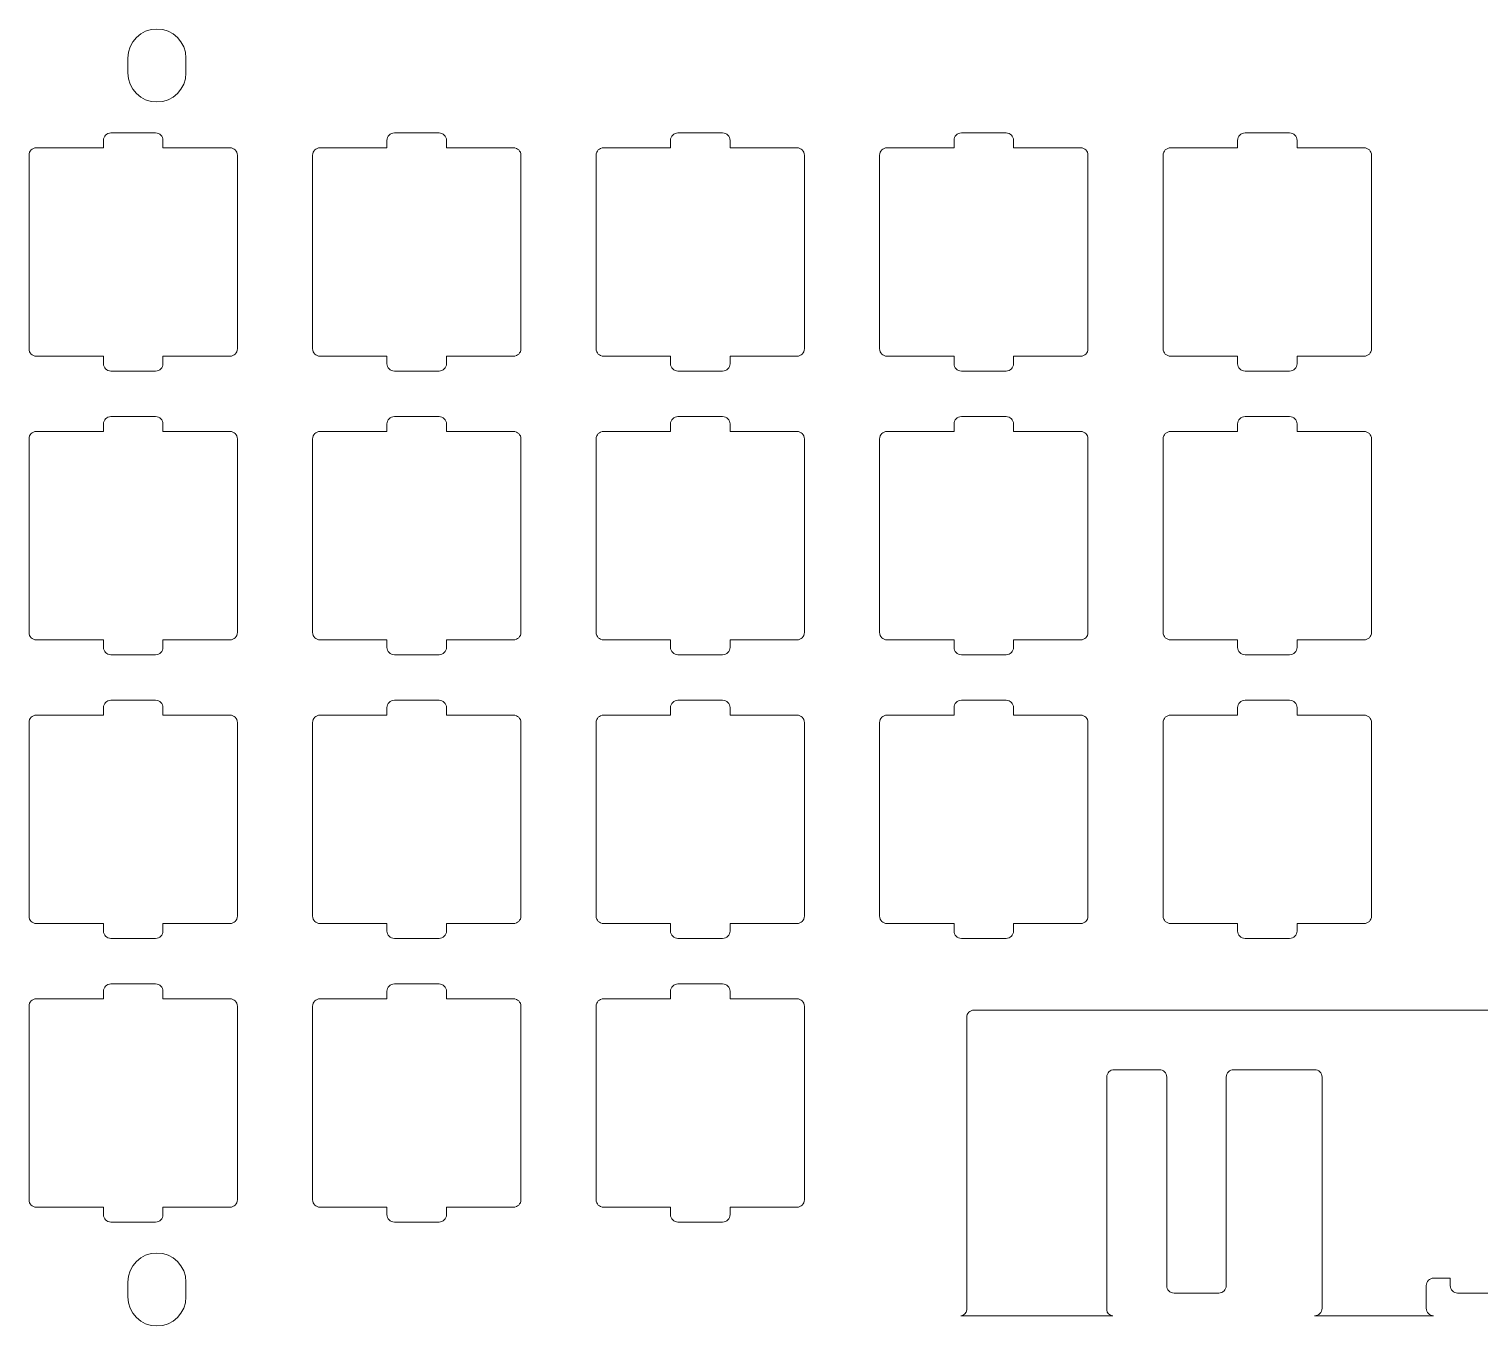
# Model space of a CAD drawing. Header units: millimetres. Extents: x 27 to 222, y 22 to 109.
# Drawn here: x 27.4 to 124.9, y 21.5 to 108.6 of the extents above; entities that cross this region are included whole.
import ezdxf

# ---------------------------------------------------------------- set-up
doc = ezdxf.new("R2010")
doc.units = ezdxf.units.MM
doc.header["$MEASUREMENT"] = 0
doc.layers.add('Undercut', color=7, linetype='Continuous', lineweight=0)

msp = doc.modelspace()

# ---------------------------------------------------------------- linework, layer by layer
at = {"layer": 'Undercut', "color": 18, "lineweight": 9, "true_color": 0x000000}
for points, knots in [([(35.99, 103.737), (35.99, 103.737), (35.99, 103.737), (35.99, 103.737), (34.913, 103.737), (34.04, 104.61), (34.04, 105.687), (34.04, 105.687), (34.04, 106.687), (34.04, 106.687), (34.04, 107.764), (34.913, 108.637), (35.99, 108.637), (35.99, 108.637), (35.99, 108.637), (35.99, 108.637), (37.066, 108.637), (37.94, 107.764), (37.94, 106.687), (37.94, 106.687), (37.94, 105.687), (37.94, 105.687), (37.94, 104.61), (37.066, 103.737), (35.99, 103.737)], [0, 0, 0, 0, 1, 1, 1, 2, 2, 2, 3, 3, 3, 4, 4, 4, 5, 5, 5, 6, 6, 6, 7, 7, 7, 8, 8, 8, 8]), ([(32.396, 86.662), (32.396, 86.662), (32.396, 86.162), (32.396, 86.162), (32.396, 85.886), (32.62, 85.662), (32.896, 85.662), (32.896, 85.662), (35.896, 85.662), (35.896, 85.662), (36.172, 85.662), (36.396, 85.886), (36.396, 86.162), (36.396, 86.162), (36.396, 86.662), (36.396, 86.662), (36.396, 86.662), (40.896, 86.662), (40.896, 86.662), (41.172, 86.662), (41.396, 86.886), (41.396, 87.162), (41.396, 87.162), (41.396, 100.162), (41.396, 100.162), (41.396, 100.438), (41.172, 100.662), (40.896, 100.662), (40.896, 100.662), (36.396, 100.662), (36.396, 100.662), (36.396, 100.662), (36.396, 101.162), (36.396, 101.162), (36.396, 101.438), (36.172, 101.662), (35.896, 101.662), (35.896, 101.662), (32.896, 101.662), (32.896, 101.662), (32.62, 101.662), (32.396, 101.438), (32.396, 101.162), (32.396, 101.162), (32.396, 100.662), (32.396, 100.662), (32.396, 100.662), (27.896, 100.662), (27.896, 100.662), (27.62, 100.662), (27.396, 100.438), (27.396, 100.162), (27.396, 100.162), (27.396, 87.162), (27.396, 87.162), (27.396, 86.886), (27.62, 86.662), (27.896, 86.662), (27.896, 86.662), (32.396, 86.662), (32.396, 86.662)], [0, 0, 0, 0, 1, 1, 1, 2, 2, 2, 3, 3, 3, 4, 4, 4, 5, 5, 5, 6, 6, 6, 7, 7, 7, 8, 8, 8, 9, 9, 9, 10, 10, 10, 11, 11, 11, 12, 12, 12, 13, 13, 13, 14, 14, 14, 15, 15, 15, 16, 16, 16, 17, 17, 17, 18, 18, 18, 19, 19, 19, 20, 20, 20, 20]), ([(51.446, 86.662), (51.446, 86.662), (51.446, 86.162), (51.446, 86.162), (51.446, 85.886), (51.67, 85.662), (51.946, 85.662), (51.946, 85.662), (54.946, 85.662), (54.946, 85.662), (55.222, 85.662), (55.446, 85.886), (55.446, 86.162), (55.446, 86.162), (55.446, 86.662), (55.446, 86.662), (55.446, 86.662), (59.946, 86.662), (59.946, 86.662), (60.222, 86.662), (60.446, 86.886), (60.446, 87.162), (60.446, 87.162), (60.446, 100.162), (60.446, 100.162), (60.446, 100.438), (60.222, 100.662), (59.946, 100.662), (59.946, 100.662), (55.446, 100.662), (55.446, 100.662), (55.446, 100.662), (55.446, 101.162), (55.446, 101.162), (55.446, 101.438), (55.222, 101.662), (54.946, 101.662), (54.946, 101.662), (51.946, 101.662), (51.946, 101.662), (51.67, 101.662), (51.446, 101.438), (51.446, 101.162), (51.446, 101.162), (51.446, 100.662), (51.446, 100.662), (51.446, 100.662), (46.946, 100.662), (46.946, 100.662), (46.67, 100.662), (46.446, 100.438), (46.446, 100.162), (46.446, 100.162), (46.446, 87.162), (46.446, 87.162), (46.446, 86.886), (46.67, 86.662), (46.946, 86.662), (46.946, 86.662), (51.446, 86.662), (51.446, 86.662)], [0, 0, 0, 0, 1, 1, 1, 2, 2, 2, 3, 3, 3, 4, 4, 4, 5, 5, 5, 6, 6, 6, 7, 7, 7, 8, 8, 8, 9, 9, 9, 10, 10, 10, 11, 11, 11, 12, 12, 12, 13, 13, 13, 14, 14, 14, 15, 15, 15, 16, 16, 16, 17, 17, 17, 18, 18, 18, 19, 19, 19, 20, 20, 20, 20]), ([(70.496, 86.662), (70.496, 86.662), (70.496, 86.162), (70.496, 86.162), (70.496, 85.886), (70.72, 85.662), (70.996, 85.662), (70.996, 85.662), (73.996, 85.662), (73.996, 85.662), (74.272, 85.662), (74.496, 85.886), (74.496, 86.162), (74.496, 86.162), (74.496, 86.662), (74.496, 86.662), (74.496, 86.662), (78.996, 86.662), (78.996, 86.662), (79.272, 86.662), (79.496, 86.886), (79.496, 87.162), (79.496, 87.162), (79.496, 100.162), (79.496, 100.162), (79.496, 100.438), (79.272, 100.662), (78.996, 100.662), (78.996, 100.662), (74.496, 100.662), (74.496, 100.662), (74.496, 100.662), (74.496, 101.162), (74.496, 101.162), (74.496, 101.438), (74.272, 101.662), (73.996, 101.662), (73.996, 101.662), (70.996, 101.662), (70.996, 101.662), (70.72, 101.662), (70.496, 101.438), (70.496, 101.162), (70.496, 101.162), (70.496, 100.662), (70.496, 100.662), (70.496, 100.662), (65.996, 100.662), (65.996, 100.662), (65.72, 100.662), (65.496, 100.438), (65.496, 100.162), (65.496, 100.162), (65.496, 87.162), (65.496, 87.162), (65.496, 86.886), (65.72, 86.662), (65.996, 86.662), (65.996, 86.662), (70.496, 86.662), (70.496, 86.662)], [0, 0, 0, 0, 1, 1, 1, 2, 2, 2, 3, 3, 3, 4, 4, 4, 5, 5, 5, 6, 6, 6, 7, 7, 7, 8, 8, 8, 9, 9, 9, 10, 10, 10, 11, 11, 11, 12, 12, 12, 13, 13, 13, 14, 14, 14, 15, 15, 15, 16, 16, 16, 17, 17, 17, 18, 18, 18, 19, 19, 19, 20, 20, 20, 20]), ([(89.546, 86.662), (89.546, 86.662), (89.546, 86.162), (89.546, 86.162), (89.546, 85.886), (89.77, 85.662), (90.046, 85.662), (90.046, 85.662), (93.046, 85.662), (93.046, 85.662), (93.322, 85.662), (93.546, 85.886), (93.546, 86.162), (93.546, 86.162), (93.546, 86.662), (93.546, 86.662), (93.546, 86.662), (98.046, 86.662), (98.046, 86.662), (98.322, 86.662), (98.546, 86.886), (98.546, 87.162), (98.546, 87.162), (98.546, 100.162), (98.546, 100.162), (98.546, 100.438), (98.322, 100.662), (98.046, 100.662), (98.046, 100.662), (93.546, 100.662), (93.546, 100.662), (93.546, 100.662), (93.546, 101.162), (93.546, 101.162), (93.546, 101.438), (93.322, 101.662), (93.046, 101.662), (93.046, 101.662), (90.046, 101.662), (90.046, 101.662), (89.77, 101.662), (89.546, 101.438), (89.546, 101.162), (89.546, 101.162), (89.546, 100.662), (89.546, 100.662), (89.546, 100.662), (85.046, 100.662), (85.046, 100.662), (84.77, 100.662), (84.546, 100.438), (84.546, 100.162), (84.546, 100.162), (84.546, 87.162), (84.546, 87.162), (84.546, 86.886), (84.77, 86.662), (85.046, 86.662), (85.046, 86.662), (89.546, 86.662), (89.546, 86.662)], [0, 0, 0, 0, 1, 1, 1, 2, 2, 2, 3, 3, 3, 4, 4, 4, 5, 5, 5, 6, 6, 6, 7, 7, 7, 8, 8, 8, 9, 9, 9, 10, 10, 10, 11, 11, 11, 12, 12, 12, 13, 13, 13, 14, 14, 14, 15, 15, 15, 16, 16, 16, 17, 17, 17, 18, 18, 18, 19, 19, 19, 20, 20, 20, 20]), ([(108.596, 86.662), (108.596, 86.662), (108.596, 86.162), (108.596, 86.162), (108.596, 85.886), (108.82, 85.662), (109.096, 85.662), (109.096, 85.662), (112.096, 85.662), (112.096, 85.662), (112.372, 85.662), (112.596, 85.886), (112.596, 86.162), (112.596, 86.162), (112.596, 86.662), (112.596, 86.662), (112.596, 86.662), (117.096, 86.662), (117.096, 86.662), (117.372, 86.662), (117.596, 86.886), (117.596, 87.162), (117.596, 87.162), (117.596, 100.162), (117.596, 100.162), (117.596, 100.438), (117.372, 100.662), (117.096, 100.662), (117.096, 100.662), (112.596, 100.662), (112.596, 100.662), (112.596, 100.662), (112.596, 101.162), (112.596, 101.162), (112.596, 101.438), (112.372, 101.662), (112.096, 101.662), (112.096, 101.662), (109.096, 101.662), (109.096, 101.662), (108.82, 101.662), (108.596, 101.438), (108.596, 101.162), (108.596, 101.162), (108.596, 100.662), (108.596, 100.662), (108.596, 100.662), (104.096, 100.662), (104.096, 100.662), (103.82, 100.662), (103.596, 100.438), (103.596, 100.162), (103.596, 100.162), (103.596, 87.162), (103.596, 87.162), (103.596, 86.886), (103.82, 86.662), (104.096, 86.662), (104.096, 86.662), (108.596, 86.662), (108.596, 86.662)], [0, 0, 0, 0, 1, 1, 1, 2, 2, 2, 3, 3, 3, 4, 4, 4, 5, 5, 5, 6, 6, 6, 7, 7, 7, 8, 8, 8, 9, 9, 9, 10, 10, 10, 11, 11, 11, 12, 12, 12, 13, 13, 13, 14, 14, 14, 15, 15, 15, 16, 16, 16, 17, 17, 17, 18, 18, 18, 19, 19, 19, 20, 20, 20, 20]), ([(32.396, 67.612), (32.396, 67.612), (32.396, 67.112), (32.396, 67.112), (32.396, 66.836), (32.62, 66.612), (32.896, 66.612), (32.896, 66.612), (35.896, 66.612), (35.896, 66.612), (36.172, 66.612), (36.396, 66.836), (36.396, 67.112), (36.396, 67.112), (36.396, 67.612), (36.396, 67.612), (36.396, 67.612), (40.896, 67.612), (40.896, 67.612), (41.172, 67.612), (41.396, 67.836), (41.396, 68.112), (41.396, 68.112), (41.396, 81.112), (41.396, 81.112), (41.396, 81.389), (41.172, 81.612), (40.896, 81.612), (40.896, 81.612), (36.396, 81.612), (36.396, 81.612), (36.396, 81.612), (36.396, 82.112), (36.396, 82.112), (36.396, 82.388), (36.172, 82.612), (35.896, 82.612), (35.896, 82.612), (32.896, 82.612), (32.896, 82.612), (32.62, 82.612), (32.396, 82.388), (32.396, 82.112), (32.396, 82.112), (32.396, 81.612), (32.396, 81.612), (32.396, 81.612), (27.896, 81.612), (27.896, 81.612), (27.62, 81.612), (27.396, 81.389), (27.396, 81.112), (27.396, 81.112), (27.396, 68.112), (27.396, 68.112), (27.396, 67.836), (27.62, 67.612), (27.896, 67.612), (27.896, 67.612), (32.396, 67.612), (32.396, 67.612)], [0, 0, 0, 0, 1, 1, 1, 2, 2, 2, 3, 3, 3, 4, 4, 4, 5, 5, 5, 6, 6, 6, 7, 7, 7, 8, 8, 8, 9, 9, 9, 10, 10, 10, 11, 11, 11, 12, 12, 12, 13, 13, 13, 14, 14, 14, 15, 15, 15, 16, 16, 16, 17, 17, 17, 18, 18, 18, 19, 19, 19, 20, 20, 20, 20]), ([(51.446, 67.612), (51.446, 67.612), (51.446, 67.112), (51.446, 67.112), (51.446, 66.836), (51.67, 66.612), (51.946, 66.612), (51.946, 66.612), (54.946, 66.612), (54.946, 66.612), (55.222, 66.612), (55.446, 66.836), (55.446, 67.112), (55.446, 67.112), (55.446, 67.612), (55.446, 67.612), (55.446, 67.612), (59.946, 67.612), (59.946, 67.612), (60.222, 67.612), (60.446, 67.836), (60.446, 68.112), (60.446, 68.112), (60.446, 81.112), (60.446, 81.112), (60.446, 81.389), (60.222, 81.612), (59.946, 81.612), (59.946, 81.612), (55.446, 81.612), (55.446, 81.612), (55.446, 81.612), (55.446, 82.112), (55.446, 82.112), (55.446, 82.388), (55.222, 82.612), (54.946, 82.612), (54.946, 82.612), (51.946, 82.612), (51.946, 82.612), (51.67, 82.612), (51.446, 82.388), (51.446, 82.112), (51.446, 82.112), (51.446, 81.612), (51.446, 81.612), (51.446, 81.612), (46.946, 81.612), (46.946, 81.612), (46.67, 81.612), (46.446, 81.389), (46.446, 81.112), (46.446, 81.112), (46.446, 68.112), (46.446, 68.112), (46.446, 67.836), (46.67, 67.612), (46.946, 67.612), (46.946, 67.612), (51.446, 67.612), (51.446, 67.612)], [0, 0, 0, 0, 1, 1, 1, 2, 2, 2, 3, 3, 3, 4, 4, 4, 5, 5, 5, 6, 6, 6, 7, 7, 7, 8, 8, 8, 9, 9, 9, 10, 10, 10, 11, 11, 11, 12, 12, 12, 13, 13, 13, 14, 14, 14, 15, 15, 15, 16, 16, 16, 17, 17, 17, 18, 18, 18, 19, 19, 19, 20, 20, 20, 20]), ([(70.496, 67.612), (70.496, 67.612), (70.496, 67.112), (70.496, 67.112), (70.496, 66.836), (70.72, 66.612), (70.996, 66.612), (70.996, 66.612), (73.996, 66.612), (73.996, 66.612), (74.272, 66.612), (74.496, 66.836), (74.496, 67.112), (74.496, 67.112), (74.496, 67.612), (74.496, 67.612), (74.496, 67.612), (78.996, 67.612), (78.996, 67.612), (79.272, 67.612), (79.496, 67.836), (79.496, 68.112), (79.496, 68.112), (79.496, 81.112), (79.496, 81.112), (79.496, 81.389), (79.272, 81.612), (78.996, 81.612), (78.996, 81.612), (74.496, 81.612), (74.496, 81.612), (74.496, 81.612), (74.496, 82.112), (74.496, 82.112), (74.496, 82.388), (74.272, 82.612), (73.996, 82.612), (73.996, 82.612), (70.996, 82.612), (70.996, 82.612), (70.72, 82.612), (70.496, 82.388), (70.496, 82.112), (70.496, 82.112), (70.496, 81.612), (70.496, 81.612), (70.496, 81.612), (65.996, 81.612), (65.996, 81.612), (65.72, 81.612), (65.496, 81.389), (65.496, 81.112), (65.496, 81.112), (65.496, 68.112), (65.496, 68.112), (65.496, 67.836), (65.72, 67.612), (65.996, 67.612), (65.996, 67.612), (70.496, 67.612), (70.496, 67.612)], [0, 0, 0, 0, 1, 1, 1, 2, 2, 2, 3, 3, 3, 4, 4, 4, 5, 5, 5, 6, 6, 6, 7, 7, 7, 8, 8, 8, 9, 9, 9, 10, 10, 10, 11, 11, 11, 12, 12, 12, 13, 13, 13, 14, 14, 14, 15, 15, 15, 16, 16, 16, 17, 17, 17, 18, 18, 18, 19, 19, 19, 20, 20, 20, 20]), ([(89.546, 67.612), (89.546, 67.612), (89.546, 67.112), (89.546, 67.112), (89.546, 66.836), (89.77, 66.612), (90.046, 66.612), (90.046, 66.612), (93.046, 66.612), (93.046, 66.612), (93.322, 66.612), (93.546, 66.836), (93.546, 67.112), (93.546, 67.112), (93.546, 67.612), (93.546, 67.612), (93.546, 67.612), (98.046, 67.612), (98.046, 67.612), (98.322, 67.612), (98.546, 67.836), (98.546, 68.112), (98.546, 68.112), (98.546, 81.112), (98.546, 81.112), (98.546, 81.389), (98.322, 81.612), (98.046, 81.612), (98.046, 81.612), (93.546, 81.612), (93.546, 81.612), (93.546, 81.612), (93.546, 82.112), (93.546, 82.112), (93.546, 82.388), (93.322, 82.612), (93.046, 82.612), (93.046, 82.612), (90.046, 82.612), (90.046, 82.612), (89.77, 82.612), (89.546, 82.388), (89.546, 82.112), (89.546, 82.112), (89.546, 81.612), (89.546, 81.612), (89.546, 81.612), (85.046, 81.612), (85.046, 81.612), (84.77, 81.612), (84.546, 81.389), (84.546, 81.112), (84.546, 81.112), (84.546, 68.112), (84.546, 68.112), (84.546, 67.836), (84.77, 67.612), (85.046, 67.612), (85.046, 67.612), (89.546, 67.612), (89.546, 67.612)], [0, 0, 0, 0, 1, 1, 1, 2, 2, 2, 3, 3, 3, 4, 4, 4, 5, 5, 5, 6, 6, 6, 7, 7, 7, 8, 8, 8, 9, 9, 9, 10, 10, 10, 11, 11, 11, 12, 12, 12, 13, 13, 13, 14, 14, 14, 15, 15, 15, 16, 16, 16, 17, 17, 17, 18, 18, 18, 19, 19, 19, 20, 20, 20, 20]), ([(108.596, 67.612), (108.596, 67.612), (108.596, 67.112), (108.596, 67.112), (108.596, 66.836), (108.82, 66.612), (109.096, 66.612), (109.096, 66.612), (112.096, 66.612), (112.096, 66.612), (112.372, 66.612), (112.596, 66.836), (112.596, 67.112), (112.596, 67.112), (112.596, 67.612), (112.596, 67.612), (112.596, 67.612), (117.096, 67.612), (117.096, 67.612), (117.372, 67.612), (117.596, 67.836), (117.596, 68.112), (117.596, 68.112), (117.596, 81.112), (117.596, 81.112), (117.596, 81.389), (117.372, 81.612), (117.096, 81.612), (117.096, 81.612), (112.596, 81.612), (112.596, 81.612), (112.596, 81.612), (112.596, 82.112), (112.596, 82.112), (112.596, 82.388), (112.372, 82.612), (112.096, 82.612), (112.096, 82.612), (109.096, 82.612), (109.096, 82.612), (108.82, 82.612), (108.596, 82.388), (108.596, 82.112), (108.596, 82.112), (108.596, 81.612), (108.596, 81.612), (108.596, 81.612), (104.096, 81.612), (104.096, 81.612), (103.82, 81.612), (103.596, 81.389), (103.596, 81.112), (103.596, 81.112), (103.596, 68.112), (103.596, 68.112), (103.596, 67.836), (103.82, 67.612), (104.096, 67.612), (104.096, 67.612), (108.596, 67.612), (108.596, 67.612)], [0, 0, 0, 0, 1, 1, 1, 2, 2, 2, 3, 3, 3, 4, 4, 4, 5, 5, 5, 6, 6, 6, 7, 7, 7, 8, 8, 8, 9, 9, 9, 10, 10, 10, 11, 11, 11, 12, 12, 12, 13, 13, 13, 14, 14, 14, 15, 15, 15, 16, 16, 16, 17, 17, 17, 18, 18, 18, 19, 19, 19, 20, 20, 20, 20]), ([(32.396, 48.562), (32.396, 48.562), (32.396, 48.062), (32.396, 48.062), (32.396, 47.786), (32.62, 47.562), (32.896, 47.562), (32.896, 47.562), (35.896, 47.562), (35.896, 47.562), (36.172, 47.562), (36.396, 47.786), (36.396, 48.062), (36.396, 48.062), (36.396, 48.562), (36.396, 48.562), (36.396, 48.562), (40.896, 48.562), (40.896, 48.562), (41.172, 48.562), (41.396, 48.786), (41.396, 49.062), (41.396, 49.062), (41.396, 62.062), (41.396, 62.062), (41.396, 62.339), (41.172, 62.562), (40.896, 62.562), (40.896, 62.562), (36.396, 62.562), (36.396, 62.562), (36.396, 62.562), (36.396, 63.062), (36.396, 63.062), (36.396, 63.338), (36.172, 63.562), (35.896, 63.562), (35.896, 63.562), (32.896, 63.562), (32.896, 63.562), (32.62, 63.562), (32.396, 63.338), (32.396, 63.062), (32.396, 63.062), (32.396, 62.562), (32.396, 62.562), (32.396, 62.562), (27.896, 62.562), (27.896, 62.562), (27.62, 62.562), (27.396, 62.339), (27.396, 62.062), (27.396, 62.062), (27.396, 49.062), (27.396, 49.062), (27.396, 48.786), (27.62, 48.562), (27.896, 48.562), (27.896, 48.562), (32.396, 48.562), (32.396, 48.562)], [0, 0, 0, 0, 1, 1, 1, 2, 2, 2, 3, 3, 3, 4, 4, 4, 5, 5, 5, 6, 6, 6, 7, 7, 7, 8, 8, 8, 9, 9, 9, 10, 10, 10, 11, 11, 11, 12, 12, 12, 13, 13, 13, 14, 14, 14, 15, 15, 15, 16, 16, 16, 17, 17, 17, 18, 18, 18, 19, 19, 19, 20, 20, 20, 20]), ([(51.446, 48.562), (51.446, 48.562), (51.446, 48.062), (51.446, 48.062), (51.446, 47.786), (51.67, 47.562), (51.946, 47.562), (51.946, 47.562), (54.946, 47.562), (54.946, 47.562), (55.222, 47.562), (55.446, 47.786), (55.446, 48.062), (55.446, 48.062), (55.446, 48.562), (55.446, 48.562), (55.446, 48.562), (59.946, 48.562), (59.946, 48.562), (60.222, 48.562), (60.446, 48.786), (60.446, 49.062), (60.446, 49.062), (60.446, 62.062), (60.446, 62.062), (60.446, 62.339), (60.222, 62.562), (59.946, 62.562), (59.946, 62.562), (55.446, 62.562), (55.446, 62.562), (55.446, 62.562), (55.446, 63.062), (55.446, 63.062), (55.446, 63.338), (55.222, 63.562), (54.946, 63.562), (54.946, 63.562), (51.946, 63.562), (51.946, 63.562), (51.67, 63.562), (51.446, 63.338), (51.446, 63.062), (51.446, 63.062), (51.446, 62.562), (51.446, 62.562), (51.446, 62.562), (46.946, 62.562), (46.946, 62.562), (46.67, 62.562), (46.446, 62.339), (46.446, 62.062), (46.446, 62.062), (46.446, 49.062), (46.446, 49.062), (46.446, 48.786), (46.67, 48.562), (46.946, 48.562), (46.946, 48.562), (51.446, 48.562), (51.446, 48.562)], [0, 0, 0, 0, 1, 1, 1, 2, 2, 2, 3, 3, 3, 4, 4, 4, 5, 5, 5, 6, 6, 6, 7, 7, 7, 8, 8, 8, 9, 9, 9, 10, 10, 10, 11, 11, 11, 12, 12, 12, 13, 13, 13, 14, 14, 14, 15, 15, 15, 16, 16, 16, 17, 17, 17, 18, 18, 18, 19, 19, 19, 20, 20, 20, 20]), ([(70.496, 48.562), (70.496, 48.562), (70.496, 48.062), (70.496, 48.062), (70.496, 47.786), (70.72, 47.562), (70.996, 47.562), (70.996, 47.562), (73.996, 47.562), (73.996, 47.562), (74.272, 47.562), (74.496, 47.786), (74.496, 48.062), (74.496, 48.062), (74.496, 48.562), (74.496, 48.562), (74.496, 48.562), (78.996, 48.562), (78.996, 48.562), (79.272, 48.562), (79.496, 48.786), (79.496, 49.062), (79.496, 49.062), (79.496, 62.062), (79.496, 62.062), (79.496, 62.339), (79.272, 62.562), (78.996, 62.562), (78.996, 62.562), (74.496, 62.562), (74.496, 62.562), (74.496, 62.562), (74.496, 63.062), (74.496, 63.062), (74.496, 63.338), (74.272, 63.562), (73.996, 63.562), (73.996, 63.562), (70.996, 63.562), (70.996, 63.562), (70.72, 63.562), (70.496, 63.338), (70.496, 63.062), (70.496, 63.062), (70.496, 62.562), (70.496, 62.562), (70.496, 62.562), (65.996, 62.562), (65.996, 62.562), (65.72, 62.562), (65.496, 62.339), (65.496, 62.062), (65.496, 62.062), (65.496, 49.062), (65.496, 49.062), (65.496, 48.786), (65.72, 48.562), (65.996, 48.562), (65.996, 48.562), (70.496, 48.562), (70.496, 48.562)], [0, 0, 0, 0, 1, 1, 1, 2, 2, 2, 3, 3, 3, 4, 4, 4, 5, 5, 5, 6, 6, 6, 7, 7, 7, 8, 8, 8, 9, 9, 9, 10, 10, 10, 11, 11, 11, 12, 12, 12, 13, 13, 13, 14, 14, 14, 15, 15, 15, 16, 16, 16, 17, 17, 17, 18, 18, 18, 19, 19, 19, 20, 20, 20, 20]), ([(89.546, 48.562), (89.546, 48.562), (89.546, 48.062), (89.546, 48.062), (89.546, 47.786), (89.77, 47.562), (90.046, 47.562), (90.046, 47.562), (93.046, 47.562), (93.046, 47.562), (93.322, 47.562), (93.546, 47.786), (93.546, 48.062), (93.546, 48.062), (93.546, 48.562), (93.546, 48.562), (93.546, 48.562), (98.046, 48.562), (98.046, 48.562), (98.322, 48.562), (98.546, 48.786), (98.546, 49.062), (98.546, 49.062), (98.546, 62.062), (98.546, 62.062), (98.546, 62.339), (98.322, 62.562), (98.046, 62.562), (98.046, 62.562), (93.546, 62.562), (93.546, 62.562), (93.546, 62.562), (93.546, 63.062), (93.546, 63.062), (93.546, 63.338), (93.322, 63.562), (93.046, 63.562), (93.046, 63.562), (90.046, 63.562), (90.046, 63.562), (89.77, 63.562), (89.546, 63.338), (89.546, 63.062), (89.546, 63.062), (89.546, 62.562), (89.546, 62.562), (89.546, 62.562), (85.046, 62.562), (85.046, 62.562), (84.77, 62.562), (84.546, 62.339), (84.546, 62.062), (84.546, 62.062), (84.546, 49.062), (84.546, 49.062), (84.546, 48.786), (84.77, 48.562), (85.046, 48.562), (85.046, 48.562), (89.546, 48.562), (89.546, 48.562)], [0, 0, 0, 0, 1, 1, 1, 2, 2, 2, 3, 3, 3, 4, 4, 4, 5, 5, 5, 6, 6, 6, 7, 7, 7, 8, 8, 8, 9, 9, 9, 10, 10, 10, 11, 11, 11, 12, 12, 12, 13, 13, 13, 14, 14, 14, 15, 15, 15, 16, 16, 16, 17, 17, 17, 18, 18, 18, 19, 19, 19, 20, 20, 20, 20]), ([(108.596, 48.562), (108.596, 48.562), (108.596, 48.062), (108.596, 48.062), (108.596, 47.786), (108.82, 47.562), (109.096, 47.562), (109.096, 47.562), (112.096, 47.562), (112.096, 47.562), (112.372, 47.562), (112.596, 47.786), (112.596, 48.062), (112.596, 48.062), (112.596, 48.562), (112.596, 48.562), (112.596, 48.562), (117.096, 48.562), (117.096, 48.562), (117.372, 48.562), (117.596, 48.786), (117.596, 49.062), (117.596, 49.062), (117.596, 62.062), (117.596, 62.062), (117.596, 62.339), (117.372, 62.562), (117.096, 62.562), (117.096, 62.562), (112.596, 62.562), (112.596, 62.562), (112.596, 62.562), (112.596, 63.062), (112.596, 63.062), (112.596, 63.338), (112.372, 63.562), (112.096, 63.562), (112.096, 63.562), (109.096, 63.562), (109.096, 63.562), (108.82, 63.562), (108.596, 63.338), (108.596, 63.062), (108.596, 63.062), (108.596, 62.562), (108.596, 62.562), (108.596, 62.562), (104.096, 62.562), (104.096, 62.562), (103.82, 62.562), (103.596, 62.339), (103.596, 62.062), (103.596, 62.062), (103.596, 49.062), (103.596, 49.062), (103.596, 48.786), (103.82, 48.562), (104.096, 48.562), (104.096, 48.562), (108.596, 48.562), (108.596, 48.562)], [0, 0, 0, 0, 1, 1, 1, 2, 2, 2, 3, 3, 3, 4, 4, 4, 5, 5, 5, 6, 6, 6, 7, 7, 7, 8, 8, 8, 9, 9, 9, 10, 10, 10, 11, 11, 11, 12, 12, 12, 13, 13, 13, 14, 14, 14, 15, 15, 15, 16, 16, 16, 17, 17, 17, 18, 18, 18, 19, 19, 19, 20, 20, 20, 20]), ([(32.396, 29.512), (32.396, 29.512), (32.396, 29.012), (32.396, 29.012), (32.396, 28.736), (32.62, 28.512), (32.896, 28.512), (32.896, 28.512), (35.896, 28.512), (35.896, 28.512), (36.172, 28.512), (36.396, 28.736), (36.396, 29.012), (36.396, 29.012), (36.396, 29.512), (36.396, 29.512), (36.396, 29.512), (40.896, 29.512), (40.896, 29.512), (41.172, 29.512), (41.396, 29.736), (41.396, 30.012), (41.396, 30.012), (41.396, 43.012), (41.396, 43.012), (41.396, 43.288), (41.172, 43.512), (40.896, 43.512), (40.896, 43.512), (36.396, 43.512), (36.396, 43.512), (36.396, 43.512), (36.396, 44.012), (36.396, 44.012), (36.396, 44.288), (36.172, 44.512), (35.896, 44.512), (35.896, 44.512), (32.896, 44.512), (32.896, 44.512), (32.62, 44.512), (32.396, 44.288), (32.396, 44.012), (32.396, 44.012), (32.396, 43.512), (32.396, 43.512), (32.396, 43.512), (27.896, 43.512), (27.896, 43.512), (27.62, 43.512), (27.396, 43.288), (27.396, 43.012), (27.396, 43.012), (27.396, 30.012), (27.396, 30.012), (27.396, 29.736), (27.62, 29.512), (27.896, 29.512), (27.896, 29.512), (32.396, 29.512), (32.396, 29.512)], [0, 0, 0, 0, 1, 1, 1, 2, 2, 2, 3, 3, 3, 4, 4, 4, 5, 5, 5, 6, 6, 6, 7, 7, 7, 8, 8, 8, 9, 9, 9, 10, 10, 10, 11, 11, 11, 12, 12, 12, 13, 13, 13, 14, 14, 14, 15, 15, 15, 16, 16, 16, 17, 17, 17, 18, 18, 18, 19, 19, 19, 20, 20, 20, 20]), ([(51.446, 29.512), (51.446, 29.512), (51.446, 29.012), (51.446, 29.012), (51.446, 28.736), (51.67, 28.512), (51.946, 28.512), (51.946, 28.512), (54.946, 28.512), (54.946, 28.512), (55.222, 28.512), (55.446, 28.736), (55.446, 29.012), (55.446, 29.012), (55.446, 29.512), (55.446, 29.512), (55.446, 29.512), (59.946, 29.512), (59.946, 29.512), (60.222, 29.512), (60.446, 29.736), (60.446, 30.012), (60.446, 30.012), (60.446, 43.012), (60.446, 43.012), (60.446, 43.288), (60.222, 43.512), (59.946, 43.512), (59.946, 43.512), (55.446, 43.512), (55.446, 43.512), (55.446, 43.512), (55.446, 44.012), (55.446, 44.012), (55.446, 44.288), (55.222, 44.512), (54.946, 44.512), (54.946, 44.512), (51.946, 44.512), (51.946, 44.512), (51.67, 44.512), (51.446, 44.288), (51.446, 44.012), (51.446, 44.012), (51.446, 43.512), (51.446, 43.512), (51.446, 43.512), (46.946, 43.512), (46.946, 43.512), (46.67, 43.512), (46.446, 43.288), (46.446, 43.012), (46.446, 43.012), (46.446, 30.012), (46.446, 30.012), (46.446, 29.736), (46.67, 29.512), (46.946, 29.512), (46.946, 29.512), (51.446, 29.512), (51.446, 29.512)], [0, 0, 0, 0, 1, 1, 1, 2, 2, 2, 3, 3, 3, 4, 4, 4, 5, 5, 5, 6, 6, 6, 7, 7, 7, 8, 8, 8, 9, 9, 9, 10, 10, 10, 11, 11, 11, 12, 12, 12, 13, 13, 13, 14, 14, 14, 15, 15, 15, 16, 16, 16, 17, 17, 17, 18, 18, 18, 19, 19, 19, 20, 20, 20, 20]), ([(70.496, 29.512), (70.496, 29.512), (70.496, 29.012), (70.496, 29.012), (70.496, 28.736), (70.72, 28.512), (70.996, 28.512), (70.996, 28.512), (73.996, 28.512), (73.996, 28.512), (74.272, 28.512), (74.496, 28.736), (74.496, 29.012), (74.496, 29.012), (74.496, 29.512), (74.496, 29.512), (74.496, 29.512), (78.996, 29.512), (78.996, 29.512), (79.272, 29.512), (79.496, 29.736), (79.496, 30.012), (79.496, 30.012), (79.496, 43.012), (79.496, 43.012), (79.496, 43.288), (79.272, 43.512), (78.996, 43.512), (78.996, 43.512), (74.496, 43.512), (74.496, 43.512), (74.496, 43.512), (74.496, 44.012), (74.496, 44.012), (74.496, 44.288), (74.272, 44.512), (73.996, 44.512), (73.996, 44.512), (70.996, 44.512), (70.996, 44.512), (70.72, 44.512), (70.496, 44.288), (70.496, 44.012), (70.496, 44.012), (70.496, 43.512), (70.496, 43.512), (70.496, 43.512), (65.996, 43.512), (65.996, 43.512), (65.72, 43.512), (65.496, 43.288), (65.496, 43.012), (65.496, 43.012), (65.496, 30.012), (65.496, 30.012), (65.496, 29.736), (65.72, 29.512), (65.996, 29.512), (65.996, 29.512), (70.496, 29.512), (70.496, 29.512)], [0, 0, 0, 0, 1, 1, 1, 2, 2, 2, 3, 3, 3, 4, 4, 4, 5, 5, 5, 6, 6, 6, 7, 7, 7, 8, 8, 8, 9, 9, 9, 10, 10, 10, 11, 11, 11, 12, 12, 12, 13, 13, 13, 14, 14, 14, 15, 15, 15, 16, 16, 16, 17, 17, 17, 18, 18, 18, 19, 19, 19, 20, 20, 20, 20]), ([(103.333, 38.749), (103.333, 38.749), (100.308, 38.749), (100.308, 38.749), (100.032, 38.749), (99.808, 38.525), (99.808, 38.249), (99.808, 38.249), (99.808, 22.622), (99.808, 22.622), (99.808, 22.403), (99.986, 22.225), (100.206, 22.225), (100.206, 22.225), (89.998, 22.225), (89.998, 22.225), (90.218, 22.225), (90.395, 22.403), (90.395, 22.622), (90.395, 22.622), (90.395, 42.249), (90.395, 42.249), (90.395, 42.525), (90.619, 42.749), (90.895, 42.749), (90.895, 42.749), (158.871, 42.749), (158.871, 42.749), (159.148, 42.749), (159.371, 42.525), (159.371, 42.249), (159.371, 42.249), (159.371, 22.622), (159.371, 22.622), (159.371, 22.403), (159.549, 22.225), (159.769, 22.225), (159.769, 22.225), (149.561, 22.225), (149.561, 22.225), (149.781, 22.225), (149.958, 22.403), (149.958, 22.622), (149.958, 22.622), (149.958, 38.249), (149.958, 38.249), (149.958, 38.525), (149.735, 38.749), (149.458, 38.749), (149.458, 38.749), (146.433, 38.749), (146.433, 38.749), (146.157, 38.749), (145.933, 38.525), (145.933, 38.249), (145.933, 38.249), (145.933, 24.249), (145.933, 24.249), (145.933, 23.973), (145.71, 23.749), (145.433, 23.749), (145.433, 23.749), (142.433, 23.749), (142.433, 23.749), (142.157, 23.749), (141.933, 23.973), (141.933, 24.249), (141.933, 24.249), (141.933, 38.249), (141.933, 38.249), (141.933, 38.525), (141.71, 38.749), (141.433, 38.749), (141.433, 38.749), (135.995, 38.749), (135.995, 38.749), (135.719, 38.749), (135.495, 38.525), (135.495, 38.249), (135.495, 38.249), (135.495, 22.725), (135.495, 22.725), (135.495, 22.449), (135.719, 22.225), (135.995, 22.225), (135.995, 22.225), (127.995, 22.225), (127.995, 22.225), (128.272, 22.225), (128.495, 22.449), (128.495, 22.725), (128.495, 22.725), (128.495, 24.249), (128.495, 24.249), (128.495, 24.525), (128.272, 24.749), (127.995, 24.749), (127.356, 24.749), (126.883, 24.749), (126.883, 24.749), (126.883, 24.749), (126.883, 24.249), (126.883, 24.249), (126.883, 23.973), (126.66, 23.749), (126.383, 23.749), (126.383, 23.749), (123.383, 23.749), (123.383, 23.749), (123.107, 23.749), (122.883, 23.973), (122.883, 24.249), (122.883, 24.249), (122.883, 24.749), (122.883, 24.749), (122.883, 24.749), (122.411, 24.749), (121.771, 24.749), (121.495, 24.749), (121.271, 24.525), (121.271, 24.249), (121.271, 24.249), (121.271, 22.725), (121.271, 22.725), (121.271, 22.449), (121.495, 22.225), (121.771, 22.225), (121.771, 22.225), (113.771, 22.225), (113.771, 22.225), (114.048, 22.225), (114.271, 22.449), (114.271, 22.725), (114.271, 22.725), (114.271, 38.249), (114.271, 38.249), (114.271, 38.525), (114.048, 38.749), (113.771, 38.749), (113.771, 38.749), (108.333, 38.749), (108.333, 38.749), (108.057, 38.749), (107.833, 38.525), (107.833, 38.249), (107.833, 38.249), (107.833, 24.249), (107.833, 24.249), (107.833, 23.973), (107.61, 23.749), (107.333, 23.749), (107.333, 23.749), (104.333, 23.749), (104.333, 23.749), (104.057, 23.749), (103.833, 23.973), (103.833, 24.249), (103.833, 24.249), (103.833, 38.249), (103.833, 38.249), (103.833, 38.525), (103.61, 38.749), (103.333, 38.749)], [0, 0, 0, 0, 1, 1, 1, 2, 2, 2, 3, 3, 3, 4, 4, 4, 5, 5, 5, 6, 6, 6, 7, 7, 7, 8, 8, 8, 9, 9, 9, 10, 10, 10, 11, 11, 11, 12, 12, 12, 13, 13, 13, 14, 14, 14, 15, 15, 15, 16, 16, 16, 17, 17, 17, 18, 18, 18, 19, 19, 19, 20, 20, 20, 21, 21, 21, 22, 22, 22, 23, 23, 23, 24, 24, 24, 25, 25, 25, 26, 26, 26, 27, 27, 27, 28, 28, 28, 29, 29, 29, 30, 30, 30, 31, 31, 31, 32, 32, 32, 33, 33, 33, 34, 34, 34, 35, 35, 35, 36, 36, 36, 37, 37, 37, 38, 38, 38, 39, 39, 39, 40, 40, 40, 41, 41, 41, 42, 42, 42, 43, 43, 43, 44, 44, 44, 45, 45, 45, 46, 46, 46, 47, 47, 47, 48, 48, 48, 49, 49, 49, 50, 50, 50, 51, 51, 51, 52, 52, 52, 53, 53, 53, 54, 54, 54, 54]), ([(35.99, 21.537), (35.99, 21.537), (35.99, 21.537), (35.99, 21.537), (34.913, 21.537), (34.04, 22.41), (34.04, 23.487), (34.04, 23.487), (34.04, 24.487), (34.04, 24.487), (34.04, 25.564), (34.913, 26.437), (35.99, 26.437), (35.99, 26.437), (35.99, 26.437), (35.99, 26.437), (37.066, 26.437), (37.94, 25.564), (37.94, 24.487), (37.94, 24.487), (37.94, 23.487), (37.94, 23.487), (37.94, 22.41), (37.066, 21.537), (35.99, 21.537)], [0, 0, 0, 0, 1, 1, 1, 2, 2, 2, 3, 3, 3, 4, 4, 4, 5, 5, 5, 6, 6, 6, 7, 7, 7, 8, 8, 8, 8])]:
    msp.add_open_spline(points, degree=3, knots=knots, dxfattribs=at)

doc.saveas('drawing.dxf')
